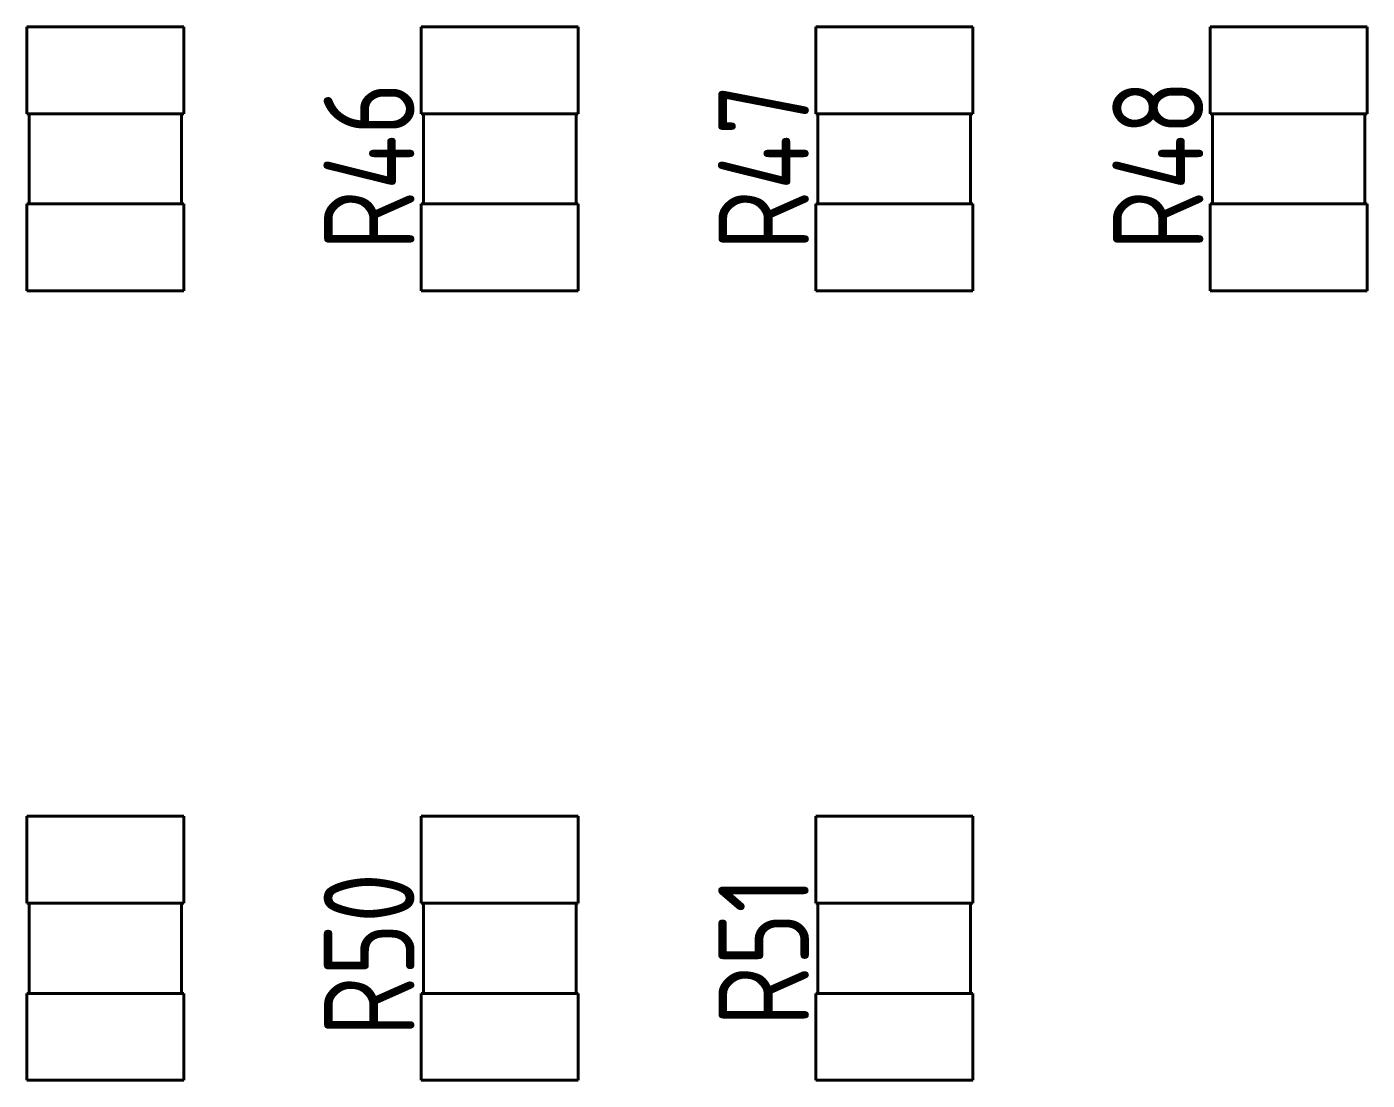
# Model space of a CAD drawing. Extents: x 193 to 1101, y 70 to 664.
# Drawn here: x 399.6 to 419.99, y 487.45 to 503.46 of the extents above; entities that cross this region are included whole.
import ezdxf

# ---------------------------------------------------------------- set-up
doc = ezdxf.new("R2010")
doc.units = 0
doc.header["$MEASUREMENT"] = 0
doc.layers.get('0').update_dxf_attribs({"linetype": 'CONTINUOUS'})
doc.layers.add('Основная', color=7, linetype='CONTINUOUS', lineweight=40)
doc.styles.add('GOST type A0', font='', dxfattribs={"oblique": 15, "height": 3.5})
doc.styles.get('GOST type A0').set_extended_font_data('GOST type A')

msp = doc.modelspace()

# ---------------------------------------------------------------- linework, layer by layer
at = {"layer": 'Основная'}
for p, q in [((401.986, 503.462), (399.598, 503.462)), ((399.598, 503.462), (399.598, 502.142)), ((399.598, 502.142), (399.598, 503.462)), ((401.986, 503.462), (399.598, 503.462)), ((401.986, 503.462), (399.598, 503.462)), ((399.598, 503.462), (399.598, 502.142)), ((399.598, 502.142), (399.598, 503.462)), ((401.986, 503.462), (399.598, 503.462)), ((401.986, 502.142), (401.986, 503.462)), ((401.986, 502.142), (401.986, 503.462)), ((401.986, 502.142), (401.986, 503.462)), ((401.986, 502.142), (401.986, 503.462)), ((407.986, 503.462), (405.598, 503.462)), ((405.598, 503.462), (405.598, 502.142)), ((405.598, 502.142), (405.598, 503.462)), ((407.986, 503.462), (405.598, 503.462)), ((407.986, 503.462), (405.598, 503.462)), ((405.598, 503.462), (405.598, 502.142)), ((405.598, 502.142), (405.598, 503.462)), ((407.986, 503.462), (405.598, 503.462)), ((407.986, 502.142), (407.986, 503.462)), ((407.986, 502.142), (407.986, 503.462)), ((407.986, 502.142), (407.986, 503.462)), ((407.986, 502.142), (407.986, 503.462)), ((413.986, 503.462), (411.598, 503.462)), ((411.598, 503.462), (411.598, 502.142)), ((411.598, 502.142), (411.598, 503.462)), ((413.986, 503.462), (411.598, 503.462)), ((413.986, 503.462), (411.598, 503.462)), ((411.598, 503.462), (411.598, 502.142)), ((411.598, 502.142), (411.598, 503.462)), ((413.986, 503.462), (411.598, 503.462)), ((413.986, 502.142), (413.986, 503.462)), ((413.986, 502.142), (413.986, 503.462)), ((413.986, 502.142), (413.986, 503.462)), ((413.986, 502.142), (413.986, 503.462)), ((419.986, 503.462), (417.598, 503.462)), ((417.598, 503.462), (417.598, 502.142)), ((417.598, 502.142), (417.598, 503.462)), ((419.986, 503.462), (417.598, 503.462)), ((419.986, 503.462), (417.598, 503.462)), ((417.598, 503.462), (417.598, 502.142)), ((417.598, 502.142), (417.598, 503.462)), ((419.986, 503.462), (417.598, 503.462)), ((419.986, 502.142), (419.986, 503.462)), ((419.986, 502.142), (419.986, 503.462)), ((419.986, 502.142), (419.986, 503.462)), ((419.986, 502.142), (419.986, 503.462)), ((399.598, 502.142), (399.632, 502.142)), ((401.986, 502.142), (399.598, 502.142)), ((399.598, 502.142), (399.632, 502.142)), ((401.986, 502.142), (399.598, 502.142)), ((399.632, 502.142), (399.632, 500.77)), ((399.632, 500.77), (399.632, 502.142)), ((399.632, 502.142), (399.632, 500.77)), ((399.632, 500.77), (399.632, 502.142)), ((401.952, 500.77), (401.952, 502.142)), ((401.952, 502.142), (401.986, 502.142)), ((401.952, 500.77), (401.952, 502.142)), ((401.952, 500.77), (401.952, 502.142)), ((401.952, 502.142), (401.986, 502.142)), ((401.952, 500.77), (401.952, 502.142)), ((405.598, 502.142), (405.632, 502.142)), ((407.986, 502.142), (405.598, 502.142)), ((405.598, 502.142), (405.632, 502.142)), ((407.986, 502.142), (405.598, 502.142)), ((405.632, 502.142), (405.632, 500.77)), ((405.632, 500.77), (405.632, 502.142)), ((405.632, 502.142), (405.632, 500.77)), ((405.632, 500.77), (405.632, 502.142)), ((407.952, 500.77), (407.952, 502.142)), ((407.952, 502.142), (407.986, 502.142)), ((407.952, 500.77), (407.952, 502.142)), ((407.952, 500.77), (407.952, 502.142)), ((407.952, 502.142), (407.986, 502.142)), ((407.952, 500.77), (407.952, 502.142)), ((411.598, 502.142), (411.632, 502.142)), ((413.986, 502.142), (411.598, 502.142)), ((411.598, 502.142), (411.632, 502.142)), ((413.986, 502.142), (411.598, 502.142)), ((411.632, 502.142), (411.632, 500.77)), ((411.632, 500.77), (411.632, 502.142)), ((411.632, 502.142), (411.632, 500.77)), ((411.632, 500.77), (411.632, 502.142)), ((413.952, 500.77), (413.952, 502.142)), ((413.952, 502.142), (413.986, 502.142)), ((413.952, 500.77), (413.952, 502.142)), ((413.952, 500.77), (413.952, 502.142)), ((413.952, 502.142), (413.986, 502.142)), ((413.952, 500.77), (413.952, 502.142)), ((417.598, 502.142), (417.632, 502.142)), ((419.986, 502.142), (417.598, 502.142)), ((417.598, 502.142), (417.632, 502.142)), ((419.986, 502.142), (417.598, 502.142)), ((417.632, 502.142), (417.632, 500.77)), ((417.632, 500.77), (417.632, 502.142)), ((417.632, 502.142), (417.632, 500.77)), ((417.632, 500.77), (417.632, 502.142)), ((419.952, 500.77), (419.952, 502.142)), ((419.952, 502.142), (419.986, 502.142)), ((419.952, 500.77), (419.952, 502.142)), ((419.952, 500.77), (419.952, 502.142)), ((419.952, 502.142), (419.986, 502.142)), ((419.952, 500.77), (419.952, 502.142)), ((399.632, 500.77), (399.598, 500.77)), ((399.598, 500.77), (399.598, 499.45)), ((399.598, 499.45), (399.598, 500.77)), ((401.986, 500.77), (399.598, 500.77)), ((399.632, 500.77), (399.598, 500.77)), ((399.598, 500.77), (399.598, 499.45)), ((399.598, 499.45), (399.598, 500.77)), ((401.986, 500.77), (399.598, 500.77)), ((401.986, 500.77), (401.952, 500.77)), ((401.986, 500.77), (401.952, 500.77)), ((401.986, 499.45), (401.986, 500.77)), ((401.986, 499.45), (401.986, 500.77)), ((401.986, 499.45), (401.986, 500.77)), ((401.986, 499.45), (401.986, 500.77)), ((405.632, 500.77), (405.598, 500.77)), ((405.598, 500.77), (405.598, 499.45)), ((405.598, 499.45), (405.598, 500.77)), ((407.986, 500.77), (405.598, 500.77)), ((405.632, 500.77), (405.598, 500.77)), ((405.598, 500.77), (405.598, 499.45)), ((405.598, 499.45), (405.598, 500.77)), ((407.986, 500.77), (405.598, 500.77)), ((407.986, 500.77), (407.952, 500.77)), ((407.986, 500.77), (407.952, 500.77)), ((407.986, 499.45), (407.986, 500.77)), ((407.986, 499.45), (407.986, 500.77)), ((407.986, 499.45), (407.986, 500.77)), ((407.986, 499.45), (407.986, 500.77)), ((411.632, 500.77), (411.598, 500.77)), ((411.598, 500.77), (411.598, 499.45)), ((411.598, 499.45), (411.598, 500.77)), ((413.986, 500.77), (411.598, 500.77)), ((411.632, 500.77), (411.598, 500.77)), ((411.598, 500.77), (411.598, 499.45)), ((411.598, 499.45), (411.598, 500.77)), ((413.986, 500.77), (411.598, 500.77)), ((413.986, 500.77), (413.952, 500.77)), ((413.986, 500.77), (413.952, 500.77)), ((413.986, 499.45), (413.986, 500.77)), ((413.986, 499.45), (413.986, 500.77)), ((413.986, 499.45), (413.986, 500.77)), ((413.986, 499.45), (413.986, 500.77)), ((417.632, 500.77), (417.598, 500.77)), ((417.598, 500.77), (417.598, 499.45)), ((417.598, 499.45), (417.598, 500.77)), ((419.986, 500.77), (417.598, 500.77)), ((417.632, 500.77), (417.598, 500.77)), ((417.598, 500.77), (417.598, 499.45)), ((417.598, 499.45), (417.598, 500.77)), ((419.986, 500.77), (417.598, 500.77)), ((419.986, 500.77), (419.952, 500.77)), ((419.986, 500.77), (419.952, 500.77)), ((419.986, 499.45), (419.986, 500.77)), ((419.986, 499.45), (419.986, 500.77)), ((419.986, 499.45), (419.986, 500.77)), ((419.986, 499.45), (419.986, 500.77)), ((399.598, 499.45), (401.986, 499.45)), ((401.986, 499.45), (399.598, 499.45)), ((399.598, 499.45), (401.986, 499.45)), ((401.986, 499.45), (399.598, 499.45)), ((405.598, 499.45), (407.986, 499.45)), ((407.986, 499.45), (405.598, 499.45)), ((405.598, 499.45), (407.986, 499.45)), ((407.986, 499.45), (405.598, 499.45)), ((411.598, 499.45), (413.986, 499.45)), ((413.986, 499.45), (411.598, 499.45)), ((411.598, 499.45), (413.986, 499.45)), ((413.986, 499.45), (411.598, 499.45)), ((417.598, 499.45), (419.986, 499.45)), ((419.986, 499.45), (417.598, 499.45)), ((417.598, 499.45), (419.986, 499.45)), ((419.986, 499.45), (417.598, 499.45)), ((401.986, 491.462), (399.598, 491.462)), ((399.598, 491.462), (399.598, 490.142)), ((399.598, 490.142), (399.598, 491.462)), ((401.986, 491.462), (399.598, 491.462)), ((401.986, 491.462), (399.598, 491.462)), ((399.598, 491.462), (399.598, 490.142)), ((399.598, 490.142), (399.598, 491.462)), ((401.986, 491.462), (399.598, 491.462)), ((401.986, 490.142), (401.986, 491.462)), ((401.986, 490.142), (401.986, 491.462)), ((401.986, 490.142), (401.986, 491.462)), ((401.986, 490.142), (401.986, 491.462)), ((407.986, 491.462), (405.598, 491.462)), ((405.598, 491.462), (405.598, 490.142)), ((405.598, 490.142), (405.598, 491.462)), ((407.986, 491.462), (405.598, 491.462)), ((407.986, 491.462), (405.598, 491.462)), ((405.598, 491.462), (405.598, 490.142)), ((405.598, 490.142), (405.598, 491.462)), ((407.986, 491.462), (405.598, 491.462)), ((407.986, 490.142), (407.986, 491.462)), ((407.986, 490.142), (407.986, 491.462)), ((407.986, 490.142), (407.986, 491.462)), ((407.986, 490.142), (407.986, 491.462)), ((413.986, 491.462), (411.598, 491.462)), ((411.598, 491.462), (411.598, 490.142)), ((411.598, 490.142), (411.598, 491.462)), ((413.986, 491.462), (411.598, 491.462)), ((413.986, 491.462), (411.598, 491.462)), ((411.598, 491.462), (411.598, 490.142)), ((411.598, 490.142), (411.598, 491.462)), ((413.986, 491.462), (411.598, 491.462)), ((413.986, 490.142), (413.986, 491.462)), ((413.986, 490.142), (413.986, 491.462)), ((413.986, 490.142), (413.986, 491.462)), ((413.986, 490.142), (413.986, 491.462)), ((399.598, 490.142), (399.632, 490.142)), ((401.986, 490.142), (399.598, 490.142)), ((399.598, 490.142), (399.632, 490.142)), ((401.986, 490.142), (399.598, 490.142)), ((399.632, 490.142), (399.632, 488.77)), ((399.632, 488.77), (399.632, 490.142)), ((399.632, 490.142), (399.632, 488.77)), ((399.632, 488.77), (399.632, 490.142)), ((401.952, 488.77), (401.952, 490.142)), ((401.952, 490.142), (401.986, 490.142)), ((401.952, 488.77), (401.952, 490.142)), ((401.952, 488.77), (401.952, 490.142)), ((401.952, 490.142), (401.986, 490.142)), ((401.952, 488.77), (401.952, 490.142)), ((405.598, 490.142), (405.632, 490.142)), ((407.986, 490.142), (405.598, 490.142)), ((405.598, 490.142), (405.632, 490.142)), ((407.986, 490.142), (405.598, 490.142)), ((405.632, 490.142), (405.632, 488.77)), ((405.632, 488.77), (405.632, 490.142)), ((405.632, 490.142), (405.632, 488.77)), ((405.632, 488.77), (405.632, 490.142)), ((407.952, 488.77), (407.952, 490.142)), ((407.952, 490.142), (407.986, 490.142)), ((407.952, 488.77), (407.952, 490.142)), ((407.952, 488.77), (407.952, 490.142)), ((407.952, 490.142), (407.986, 490.142)), ((407.952, 488.77), (407.952, 490.142)), ((411.598, 490.142), (411.632, 490.142)), ((413.986, 490.142), (411.598, 490.142)), ((411.598, 490.142), (411.632, 490.142)), ((413.986, 490.142), (411.598, 490.142)), ((411.632, 490.142), (411.632, 488.77)), ((411.632, 488.77), (411.632, 490.142)), ((411.632, 490.142), (411.632, 488.77)), ((411.632, 488.77), (411.632, 490.142)), ((413.952, 488.77), (413.952, 490.142)), ((413.952, 490.142), (413.986, 490.142)), ((413.952, 488.77), (413.952, 490.142)), ((413.952, 488.77), (413.952, 490.142)), ((413.952, 490.142), (413.986, 490.142)), ((413.952, 488.77), (413.952, 490.142)), ((399.632, 488.77), (399.598, 488.77)), ((399.598, 488.77), (399.598, 487.45)), ((399.598, 487.45), (399.598, 488.77)), ((401.986, 488.77), (399.598, 488.77)), ((399.632, 488.77), (399.598, 488.77)), ((399.598, 488.77), (399.598, 487.45)), ((399.598, 487.45), (399.598, 488.77)), ((401.986, 488.77), (399.598, 488.77)), ((401.986, 488.77), (401.952, 488.77)), ((401.986, 488.77), (401.952, 488.77)), ((401.986, 487.45), (401.986, 488.77)), ((401.986, 487.45), (401.986, 488.77)), ((401.986, 487.45), (401.986, 488.77)), ((401.986, 487.45), (401.986, 488.77)), ((405.632, 488.77), (405.598, 488.77)), ((405.598, 488.77), (405.598, 487.45)), ((405.598, 487.45), (405.598, 488.77)), ((407.986, 488.77), (405.598, 488.77)), ((405.632, 488.77), (405.598, 488.77)), ((405.598, 488.77), (405.598, 487.45)), ((405.598, 487.45), (405.598, 488.77)), ((407.986, 488.77), (405.598, 488.77)), ((407.986, 488.77), (407.952, 488.77)), ((407.986, 488.77), (407.952, 488.77)), ((407.986, 487.45), (407.986, 488.77)), ((407.986, 487.45), (407.986, 488.77)), ((407.986, 487.45), (407.986, 488.77)), ((407.986, 487.45), (407.986, 488.77)), ((411.632, 488.77), (411.598, 488.77)), ((411.598, 488.77), (411.598, 487.45)), ((411.598, 487.45), (411.598, 488.77)), ((413.986, 488.77), (411.598, 488.77)), ((411.632, 488.77), (411.598, 488.77)), ((411.598, 488.77), (411.598, 487.45)), ((411.598, 487.45), (411.598, 488.77)), ((413.986, 488.77), (411.598, 488.77)), ((413.986, 488.77), (413.952, 488.77)), ((413.986, 488.77), (413.952, 488.77)), ((413.986, 487.45), (413.986, 488.77)), ((413.986, 487.45), (413.986, 488.77)), ((413.986, 487.45), (413.986, 488.77)), ((413.986, 487.45), (413.986, 488.77)), ((399.598, 487.45), (401.986, 487.45)), ((401.986, 487.45), (399.598, 487.45)), ((399.598, 487.45), (401.986, 487.45)), ((401.986, 487.45), (399.598, 487.45)), ((405.598, 487.45), (407.986, 487.45)), ((407.986, 487.45), (405.598, 487.45)), ((405.598, 487.45), (407.986, 487.45)), ((407.986, 487.45), (405.598, 487.45)), ((411.598, 487.45), (413.986, 487.45)), ((413.986, 487.45), (411.598, 487.45)), ((411.598, 487.45), (413.986, 487.45)), ((413.986, 487.45), (411.598, 487.45))]:
    msp.add_line(p, q, dxfattribs=at)

# ---------------------------------------------------------------- texts
at = {"style": 'GOST type A0'}
for s, p in [('R46', (405.494, 500.062)), ('R47', (411.494, 500.062)), ('R48', (417.494, 500.062)), ('R50', (405.494, 488.113)), ('R51', (411.494, 488.268))]:
    msp.add_text(s, height=1.3796, rotation=90, dxfattribs=at).set_placement(p)

doc.saveas('drawing.dxf')
